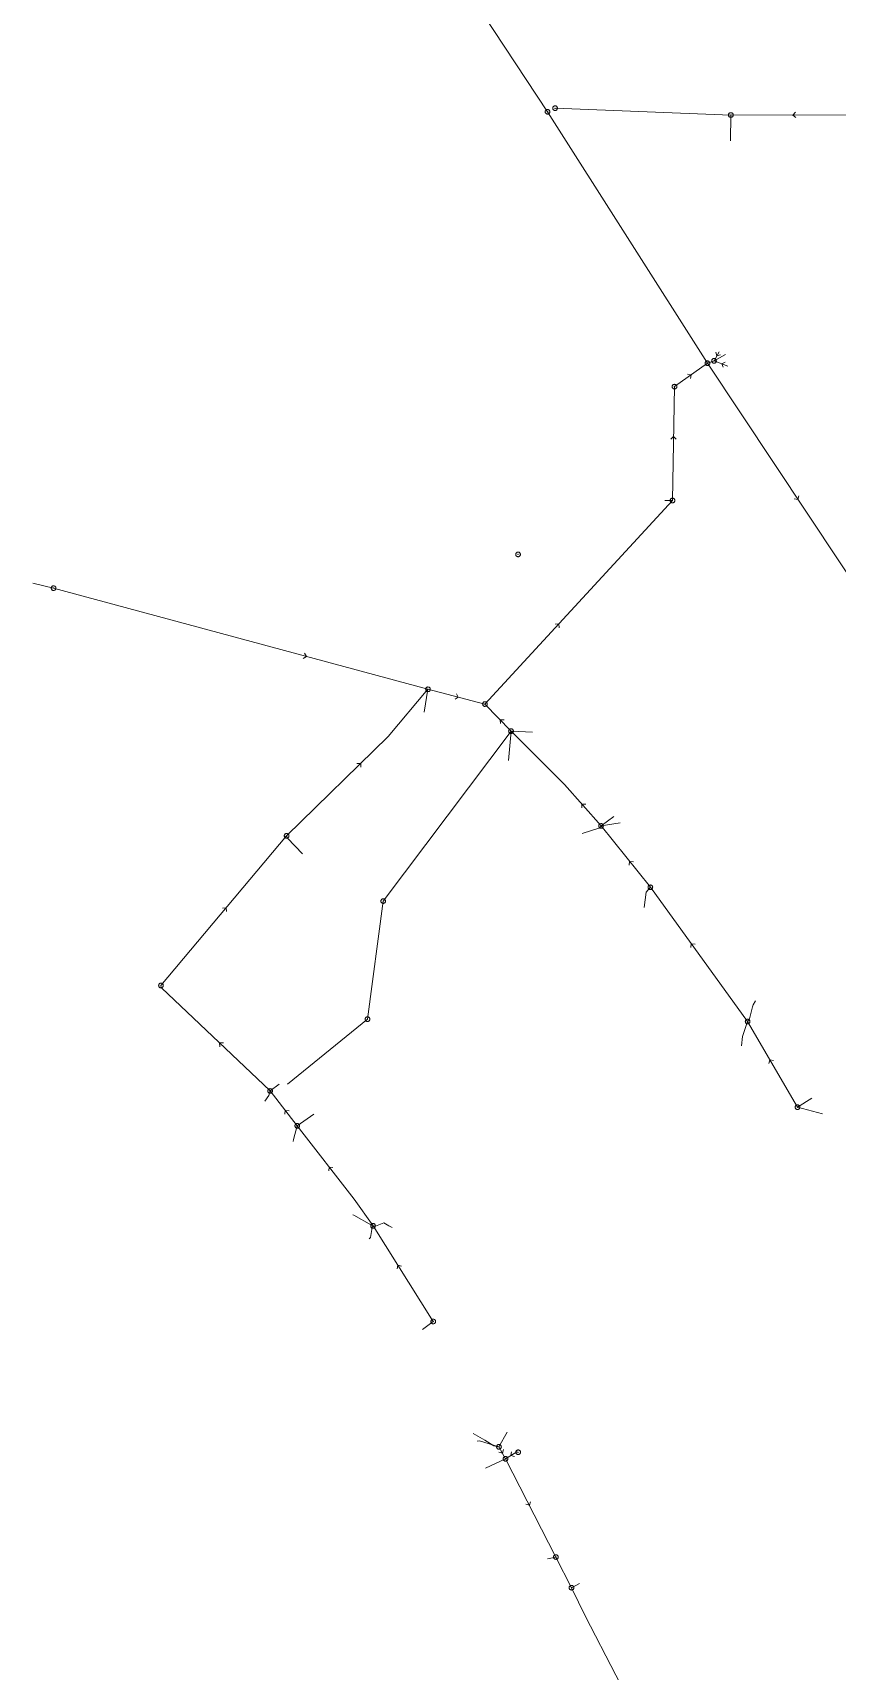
# Model space of a CAD drawing. Header units: metres. Extents: x 25504150 to 25508618, y 6694193 to 6702753.
# Drawn here: x 25504439.2 to 25504597.6, y 6698758.8 to 6699081.7 of the extents above; entities that cross this region are included whole.
import ezdxf

# ---------------------------------------------------------------- set-up
doc = ezdxf.new("R2010")
doc.units = ezdxf.units.M
for name, pattern in [('Sewer_node', [0]), ('Viemariputket', [0]), ('Viemarivarusteet', [0])]:
    doc.linetypes.add(name, pattern=pattern)
for name, color, linetype, lineweight in [('Sewer_node', 7, 'Sewer_node', 0), ('Viemariputket', 7, 'Viemariputket', 0), ('Viemarivarusteet', 7, 'Viemarivarusteet', 0)]:
    doc.layers.add(name, color=color, linetype=linetype, lineweight=lineweight)

msp = doc.modelspace()

# ---------------------------------------------------------------- linework, layer by layer
at = {"layer": 'Sewer_node', "color": 46, "linetype": 'Continuous', "true_color": 0x7f5f00, "flags": 128}
for points, elevation in [([(25504541.02, 6699066.1), (25504541.01, 6699066.17), (25504541, 6699066.24), (25504540.97, 6699066.31), (25504540.93, 6699066.37), (25504540.89, 6699066.43), (25504540.83, 6699066.47), (25504540.77, 6699066.51), (25504540.7, 6699066.54), (25504540.63, 6699066.55), (25504540.56, 6699066.56), (25504540.49, 6699066.55), (25504540.42, 6699066.54), (25504540.35, 6699066.51), (25504540.29, 6699066.47), (25504540.23, 6699066.43), (25504540.19, 6699066.37), (25504540.15, 6699066.31), (25504540.12, 6699066.24), (25504540.11, 6699066.17), (25504540.1, 6699066.1), (25504540.11, 6699066.03), (25504540.12, 6699065.96), (25504540.15, 6699065.89), (25504540.19, 6699065.83), (25504540.23, 6699065.77), (25504540.29, 6699065.73), (25504540.35, 6699065.69), (25504540.42, 6699065.66), (25504540.49, 6699065.65), (25504540.56, 6699065.64), (25504540.63, 6699065.65), (25504540.7, 6699065.66), (25504540.77, 6699065.69), (25504540.83, 6699065.73), (25504540.89, 6699065.77), (25504540.93, 6699065.83), (25504540.97, 6699065.89), (25504541, 6699065.96), (25504541.01, 6699066.03)], 40.13), ([(25504542.5, 6699066.8), (25504542.49, 6699066.87), (25504542.48, 6699066.94), (25504542.45, 6699067.01), (25504542.41, 6699067.07), (25504542.37, 6699067.13), (25504542.31, 6699067.17), (25504542.25, 6699067.21), (25504542.18, 6699067.24), (25504542.11, 6699067.25), (25504542.04, 6699067.26), (25504541.97, 6699067.25), (25504541.9, 6699067.24), (25504541.83, 6699067.21), (25504541.77, 6699067.17), (25504541.71, 6699067.13), (25504541.67, 6699067.07), (25504541.63, 6699067.01), (25504541.6, 6699066.94), (25504541.59, 6699066.87), (25504541.58, 6699066.8), (25504541.59, 6699066.73), (25504541.6, 6699066.66), (25504541.63, 6699066.59), (25504541.67, 6699066.53), (25504541.71, 6699066.47), (25504541.77, 6699066.43), (25504541.83, 6699066.39), (25504541.9, 6699066.36), (25504541.97, 6699066.35), (25504542.04, 6699066.34), (25504542.11, 6699066.35), (25504542.18, 6699066.36), (25504542.25, 6699066.39), (25504542.31, 6699066.43), (25504542.37, 6699066.47), (25504542.41, 6699066.53), (25504542.45, 6699066.59), (25504542.48, 6699066.66), (25504542.49, 6699066.73)], 40.49), ([(25504577.12, 6699065.46), (25504577.11, 6699065.53), (25504577.1, 6699065.6), (25504577.07, 6699065.67), (25504577.03, 6699065.73), (25504576.99, 6699065.79), (25504576.93, 6699065.83), (25504576.87, 6699065.87), (25504576.8, 6699065.9), (25504576.73, 6699065.91), (25504576.66, 6699065.92), (25504576.59, 6699065.91), (25504576.52, 6699065.9), (25504576.45, 6699065.87), (25504576.39, 6699065.83), (25504576.33, 6699065.79), (25504576.29, 6699065.73), (25504576.25, 6699065.67), (25504576.22, 6699065.6), (25504576.21, 6699065.53), (25504576.2, 6699065.46), (25504576.21, 6699065.39), (25504576.22, 6699065.32), (25504576.25, 6699065.25), (25504576.29, 6699065.19), (25504576.33, 6699065.13), (25504576.39, 6699065.09), (25504576.45, 6699065.05), (25504576.52, 6699065.02), (25504576.59, 6699065.01), (25504576.66, 6699065), (25504576.73, 6699065.01), (25504576.8, 6699065.02), (25504576.87, 6699065.05), (25504576.93, 6699065.09), (25504576.99, 6699065.13), (25504577.03, 6699065.19), (25504577.07, 6699065.25), (25504577.1, 6699065.32), (25504577.11, 6699065.39)], 40.16), ([(25504573.81, 6699017.01), (25504573.8, 6699017.08), (25504573.79, 6699017.15), (25504573.76, 6699017.22), (25504573.72, 6699017.28), (25504573.68, 6699017.34), (25504573.62, 6699017.38), (25504573.56, 6699017.42), (25504573.49, 6699017.45), (25504573.42, 6699017.46), (25504573.35, 6699017.47), (25504573.28, 6699017.46), (25504573.21, 6699017.45), (25504573.14, 6699017.42), (25504573.08, 6699017.38), (25504573.02, 6699017.34), (25504572.98, 6699017.28), (25504572.94, 6699017.22), (25504572.91, 6699017.15), (25504572.9, 6699017.08), (25504572.89, 6699017.01), (25504572.9, 6699016.94), (25504572.91, 6699016.87), (25504572.94, 6699016.8), (25504572.98, 6699016.74), (25504573.02, 6699016.68), (25504573.08, 6699016.64), (25504573.14, 6699016.6), (25504573.21, 6699016.57), (25504573.28, 6699016.56), (25504573.35, 6699016.55), (25504573.42, 6699016.56), (25504573.49, 6699016.57), (25504573.56, 6699016.6), (25504573.62, 6699016.64), (25504573.68, 6699016.68), (25504573.72, 6699016.74), (25504573.76, 6699016.8), (25504573.79, 6699016.87), (25504573.8, 6699016.94)], 40.44), ([(25504572.51, 6699016.54), (25504572.5, 6699016.61), (25504572.49, 6699016.68), (25504572.46, 6699016.75), (25504572.42, 6699016.81), (25504572.38, 6699016.87), (25504572.32, 6699016.91), (25504572.26, 6699016.95), (25504572.19, 6699016.98), (25504572.12, 6699016.99), (25504572.05, 6699017), (25504571.98, 6699016.99), (25504571.91, 6699016.98), (25504571.84, 6699016.95), (25504571.78, 6699016.91), (25504571.72, 6699016.87), (25504571.68, 6699016.81), (25504571.64, 6699016.75), (25504571.61, 6699016.68), (25504571.6, 6699016.61), (25504571.59, 6699016.54), (25504571.6, 6699016.47), (25504571.61, 6699016.4), (25504571.64, 6699016.33), (25504571.68, 6699016.27), (25504571.72, 6699016.21), (25504571.78, 6699016.17), (25504571.84, 6699016.13), (25504571.91, 6699016.1), (25504571.98, 6699016.09), (25504572.05, 6699016.08), (25504572.12, 6699016.09), (25504572.19, 6699016.1), (25504572.26, 6699016.13), (25504572.32, 6699016.17), (25504572.38, 6699016.21), (25504572.42, 6699016.27), (25504572.46, 6699016.33), (25504572.49, 6699016.4), (25504572.5, 6699016.47)], 40.22), ([(25504566.01, 6699011.93), (25504566, 6699012), (25504565.99, 6699012.07), (25504565.96, 6699012.14), (25504565.92, 6699012.2), (25504565.88, 6699012.26), (25504565.82, 6699012.3), (25504565.76, 6699012.34), (25504565.69, 6699012.37), (25504565.62, 6699012.38), (25504565.55, 6699012.39), (25504565.48, 6699012.38), (25504565.41, 6699012.37), (25504565.34, 6699012.34), (25504565.28, 6699012.3), (25504565.22, 6699012.26), (25504565.18, 6699012.2), (25504565.14, 6699012.14), (25504565.11, 6699012.07), (25504565.1, 6699012), (25504565.09, 6699011.93), (25504565.1, 6699011.86), (25504565.11, 6699011.79), (25504565.14, 6699011.72), (25504565.18, 6699011.66), (25504565.22, 6699011.6), (25504565.28, 6699011.56), (25504565.34, 6699011.52), (25504565.41, 6699011.49), (25504565.48, 6699011.48), (25504565.55, 6699011.47), (25504565.62, 6699011.48), (25504565.69, 6699011.49), (25504565.76, 6699011.52), (25504565.82, 6699011.56), (25504565.88, 6699011.6), (25504565.92, 6699011.66), (25504565.96, 6699011.72), (25504565.99, 6699011.79), (25504566, 6699011.86)], 40.58), ([(25504565.62, 6698989.49), (25504565.61, 6698989.56), (25504565.6, 6698989.63), (25504565.57, 6698989.7), (25504565.53, 6698989.76), (25504565.49, 6698989.82), (25504565.43, 6698989.86), (25504565.37, 6698989.9), (25504565.3, 6698989.93), (25504565.23, 6698989.94), (25504565.16, 6698989.95), (25504565.09, 6698989.94), (25504565.02, 6698989.93), (25504564.95, 6698989.9), (25504564.89, 6698989.86), (25504564.83, 6698989.82), (25504564.79, 6698989.76), (25504564.75, 6698989.7), (25504564.72, 6698989.63), (25504564.71, 6698989.56), (25504564.7, 6698989.49), (25504564.71, 6698989.42), (25504564.72, 6698989.35), (25504564.75, 6698989.28), (25504564.79, 6698989.22), (25504564.83, 6698989.16), (25504564.89, 6698989.12), (25504564.95, 6698989.08), (25504565.02, 6698989.05), (25504565.09, 6698989.04), (25504565.16, 6698989.03), (25504565.23, 6698989.04), (25504565.3, 6698989.05), (25504565.37, 6698989.08), (25504565.43, 6698989.12), (25504565.49, 6698989.16), (25504565.53, 6698989.22), (25504565.57, 6698989.28), (25504565.6, 6698989.35), (25504565.61, 6698989.42)], 40.68), ([(25504443.73, 6698972.22), (25504443.72, 6698972.29), (25504443.71, 6698972.36), (25504443.68, 6698972.43), (25504443.64, 6698972.49), (25504443.6, 6698972.55), (25504443.54, 6698972.59), (25504443.48, 6698972.63), (25504443.41, 6698972.66), (25504443.34, 6698972.67), (25504443.27, 6698972.68), (25504443.2, 6698972.67), (25504443.13, 6698972.66), (25504443.06, 6698972.63), (25504443, 6698972.59), (25504442.94, 6698972.55), (25504442.9, 6698972.49), (25504442.86, 6698972.43), (25504442.83, 6698972.36), (25504442.82, 6698972.29), (25504442.81, 6698972.22), (25504442.82, 6698972.15), (25504442.83, 6698972.08), (25504442.86, 6698972.01), (25504442.9, 6698971.95), (25504442.94, 6698971.89), (25504443, 6698971.85), (25504443.06, 6698971.81), (25504443.13, 6698971.78), (25504443.2, 6698971.77), (25504443.27, 6698971.76), (25504443.34, 6698971.77), (25504443.41, 6698971.78), (25504443.48, 6698971.81), (25504443.54, 6698971.85), (25504443.6, 6698971.89), (25504443.64, 6698971.95), (25504443.68, 6698972.01), (25504443.71, 6698972.08), (25504443.72, 6698972.15)], 40.72), ([(25504517.47, 6698952.29), (25504517.46, 6698952.36), (25504517.45, 6698952.43), (25504517.42, 6698952.5), (25504517.38, 6698952.56), (25504517.34, 6698952.62), (25504517.28, 6698952.66), (25504517.22, 6698952.7), (25504517.15, 6698952.73), (25504517.08, 6698952.74), (25504517.01, 6698952.75), (25504516.94, 6698952.74), (25504516.87, 6698952.73), (25504516.8, 6698952.7), (25504516.74, 6698952.66), (25504516.68, 6698952.62), (25504516.64, 6698952.56), (25504516.6, 6698952.5), (25504516.57, 6698952.43), (25504516.56, 6698952.36), (25504516.55, 6698952.29), (25504516.56, 6698952.22), (25504516.57, 6698952.15), (25504516.6, 6698952.08), (25504516.64, 6698952.02), (25504516.68, 6698951.96), (25504516.74, 6698951.92), (25504516.8, 6698951.88), (25504516.87, 6698951.85), (25504516.94, 6698951.84), (25504517.01, 6698951.83), (25504517.08, 6698951.84), (25504517.15, 6698951.85), (25504517.22, 6698951.88), (25504517.28, 6698951.92), (25504517.34, 6698951.96), (25504517.38, 6698952.02), (25504517.42, 6698952.08), (25504517.45, 6698952.15), (25504517.46, 6698952.22)], 40.94), ([(25504528.69, 6698949.38), (25504528.68, 6698949.45), (25504528.67, 6698949.52), (25504528.64, 6698949.59), (25504528.6, 6698949.65), (25504528.56, 6698949.71), (25504528.5, 6698949.75), (25504528.44, 6698949.79), (25504528.37, 6698949.82), (25504528.3, 6698949.83), (25504528.23, 6698949.84), (25504528.16, 6698949.83), (25504528.09, 6698949.82), (25504528.02, 6698949.79), (25504527.96, 6698949.75), (25504527.9, 6698949.71), (25504527.86, 6698949.65), (25504527.82, 6698949.59), (25504527.79, 6698949.52), (25504527.78, 6698949.45), (25504527.77, 6698949.38), (25504527.78, 6698949.31), (25504527.79, 6698949.24), (25504527.82, 6698949.17), (25504527.86, 6698949.11), (25504527.9, 6698949.05), (25504527.96, 6698949.01), (25504528.02, 6698948.97), (25504528.09, 6698948.94), (25504528.16, 6698948.93), (25504528.23, 6698948.92), (25504528.3, 6698948.93), (25504528.37, 6698948.94), (25504528.44, 6698948.97), (25504528.5, 6698949.01), (25504528.56, 6698949.05), (25504528.6, 6698949.11), (25504528.64, 6698949.17), (25504528.67, 6698949.24), (25504528.68, 6698949.31)], 40.93), ([(25504533.83, 6698944.04), (25504533.82, 6698944.11), (25504533.81, 6698944.19), (25504533.78, 6698944.25), (25504533.74, 6698944.32), (25504533.69, 6698944.37), (25504533.64, 6698944.42), (25504533.57, 6698944.46), (25504533.51, 6698944.49), (25504533.43, 6698944.5), (25504533.36, 6698944.51), (25504533.29, 6698944.5), (25504533.21, 6698944.49), (25504533.15, 6698944.46), (25504533.08, 6698944.42), (25504533.03, 6698944.37), (25504532.98, 6698944.32), (25504532.94, 6698944.25), (25504532.91, 6698944.19), (25504532.9, 6698944.11), (25504532.89, 6698944.04), (25504532.9, 6698943.97), (25504532.91, 6698943.89), (25504532.94, 6698943.83), (25504532.98, 6698943.76), (25504533.03, 6698943.71), (25504533.08, 6698943.66), (25504533.15, 6698943.62), (25504533.21, 6698943.59), (25504533.29, 6698943.58), (25504533.36, 6698943.57), (25504533.43, 6698943.58), (25504533.51, 6698943.59), (25504533.57, 6698943.62), (25504533.64, 6698943.66), (25504533.69, 6698943.71), (25504533.74, 6698943.76), (25504533.78, 6698943.83), (25504533.81, 6698943.89), (25504533.82, 6698943.97)], 41.02), ([(25504489.62, 6698923.41), (25504489.61, 6698923.48), (25504489.6, 6698923.55), (25504489.57, 6698923.62), (25504489.53, 6698923.68), (25504489.49, 6698923.74), (25504489.43, 6698923.78), (25504489.37, 6698923.82), (25504489.3, 6698923.85), (25504489.23, 6698923.86), (25504489.16, 6698923.87), (25504489.09, 6698923.86), (25504489.02, 6698923.85), (25504488.95, 6698923.82), (25504488.89, 6698923.78), (25504488.83, 6698923.74), (25504488.79, 6698923.68), (25504488.75, 6698923.62), (25504488.72, 6698923.55), (25504488.71, 6698923.48), (25504488.7, 6698923.41), (25504488.71, 6698923.34), (25504488.72, 6698923.27), (25504488.75, 6698923.2), (25504488.79, 6698923.14), (25504488.83, 6698923.08), (25504488.89, 6698923.04), (25504488.95, 6698923), (25504489.02, 6698922.97), (25504489.09, 6698922.96), (25504489.16, 6698922.95), (25504489.23, 6698922.96), (25504489.3, 6698922.97), (25504489.37, 6698923), (25504489.43, 6698923.04), (25504489.49, 6698923.08), (25504489.53, 6698923.14), (25504489.57, 6698923.2), (25504489.6, 6698923.27), (25504489.61, 6698923.34)], 41.27), ([(25504551.55, 6698925.36), (25504551.54, 6698925.43), (25504551.53, 6698925.5), (25504551.5, 6698925.57), (25504551.46, 6698925.63), (25504551.42, 6698925.69), (25504551.36, 6698925.73), (25504551.3, 6698925.77), (25504551.23, 6698925.8), (25504551.16, 6698925.81), (25504551.09, 6698925.82), (25504551.02, 6698925.81), (25504550.95, 6698925.8), (25504550.88, 6698925.77), (25504550.82, 6698925.73), (25504550.76, 6698925.69), (25504550.72, 6698925.63), (25504550.68, 6698925.57), (25504550.65, 6698925.5), (25504550.64, 6698925.43), (25504550.63, 6698925.36), (25504550.64, 6698925.29), (25504550.65, 6698925.22), (25504550.68, 6698925.15), (25504550.72, 6698925.09), (25504550.76, 6698925.03), (25504550.82, 6698924.99), (25504550.88, 6698924.95), (25504550.95, 6698924.92), (25504551.02, 6698924.91), (25504551.09, 6698924.9), (25504551.16, 6698924.91), (25504551.23, 6698924.92), (25504551.3, 6698924.95), (25504551.36, 6698924.99), (25504551.42, 6698925.03), (25504551.46, 6698925.09), (25504551.5, 6698925.15), (25504551.53, 6698925.22), (25504551.54, 6698925.29)], 41.76), ([(25504561.27, 6698913.27), (25504561.26, 6698913.34), (25504561.25, 6698913.41), (25504561.22, 6698913.48), (25504561.18, 6698913.54), (25504561.14, 6698913.6), (25504561.08, 6698913.64), (25504561.02, 6698913.68), (25504560.95, 6698913.71), (25504560.88, 6698913.72), (25504560.81, 6698913.73), (25504560.74, 6698913.72), (25504560.67, 6698913.71), (25504560.6, 6698913.68), (25504560.54, 6698913.64), (25504560.48, 6698913.6), (25504560.44, 6698913.54), (25504560.4, 6698913.48), (25504560.37, 6698913.41), (25504560.36, 6698913.34), (25504560.35, 6698913.27), (25504560.36, 6698913.2), (25504560.37, 6698913.13), (25504560.4, 6698913.06), (25504560.44, 6698913), (25504560.48, 6698912.94), (25504560.54, 6698912.9), (25504560.6, 6698912.86), (25504560.67, 6698912.83), (25504560.74, 6698912.82), (25504560.81, 6698912.81), (25504560.88, 6698912.82), (25504560.95, 6698912.83), (25504561.02, 6698912.86), (25504561.08, 6698912.9), (25504561.14, 6698912.94), (25504561.18, 6698913), (25504561.22, 6698913.06), (25504561.25, 6698913.13), (25504561.26, 6698913.2)], 42.48), ([(25504464.88, 6698893.92), (25504464.87, 6698893.99), (25504464.86, 6698894.06), (25504464.83, 6698894.13), (25504464.79, 6698894.19), (25504464.75, 6698894.25), (25504464.69, 6698894.29), (25504464.63, 6698894.33), (25504464.56, 6698894.36), (25504464.49, 6698894.37), (25504464.42, 6698894.38), (25504464.35, 6698894.37), (25504464.28, 6698894.36), (25504464.21, 6698894.33), (25504464.15, 6698894.29), (25504464.09, 6698894.25), (25504464.05, 6698894.19), (25504464.01, 6698894.13), (25504463.98, 6698894.06), (25504463.97, 6698893.99), (25504463.96, 6698893.92), (25504463.97, 6698893.85), (25504463.98, 6698893.78), (25504464.01, 6698893.71), (25504464.05, 6698893.65), (25504464.09, 6698893.59), (25504464.15, 6698893.55), (25504464.21, 6698893.51), (25504464.28, 6698893.48), (25504464.35, 6698893.47), (25504464.42, 6698893.46), (25504464.49, 6698893.47), (25504464.56, 6698893.48), (25504464.63, 6698893.51), (25504464.69, 6698893.55), (25504464.75, 6698893.59), (25504464.79, 6698893.65), (25504464.83, 6698893.71), (25504464.86, 6698893.78), (25504464.87, 6698893.85)], 42.26), ([(25504580.43, 6698886.8), (25504580.42, 6698886.87), (25504580.41, 6698886.94), (25504580.38, 6698887.01), (25504580.34, 6698887.07), (25504580.3, 6698887.13), (25504580.24, 6698887.17), (25504580.18, 6698887.21), (25504580.11, 6698887.24), (25504580.04, 6698887.25), (25504579.97, 6698887.26), (25504579.9, 6698887.25), (25504579.83, 6698887.24), (25504579.76, 6698887.21), (25504579.7, 6698887.17), (25504579.64, 6698887.13), (25504579.6, 6698887.07), (25504579.56, 6698887.01), (25504579.53, 6698886.94), (25504579.52, 6698886.87), (25504579.51, 6698886.8), (25504579.52, 6698886.73), (25504579.53, 6698886.66), (25504579.56, 6698886.59), (25504579.6, 6698886.53), (25504579.64, 6698886.47), (25504579.7, 6698886.43), (25504579.76, 6698886.39), (25504579.83, 6698886.36), (25504579.9, 6698886.35), (25504579.97, 6698886.34), (25504580.04, 6698886.35), (25504580.11, 6698886.36), (25504580.18, 6698886.39), (25504580.24, 6698886.43), (25504580.3, 6698886.47), (25504580.34, 6698886.53), (25504580.38, 6698886.59), (25504580.41, 6698886.66), (25504580.42, 6698886.73)], 42.92), ([(25504486.37, 6698873.13), (25504486.36, 6698873.2), (25504486.35, 6698873.27), (25504486.32, 6698873.34), (25504486.28, 6698873.4), (25504486.24, 6698873.46), (25504486.18, 6698873.5), (25504486.12, 6698873.54), (25504486.05, 6698873.57), (25504485.98, 6698873.58), (25504485.91, 6698873.59), (25504485.84, 6698873.58), (25504485.77, 6698873.57), (25504485.7, 6698873.54), (25504485.64, 6698873.5), (25504485.58, 6698873.46), (25504485.54, 6698873.4), (25504485.5, 6698873.34), (25504485.47, 6698873.27), (25504485.46, 6698873.2), (25504485.45, 6698873.13), (25504485.46, 6698873.06), (25504485.47, 6698872.99), (25504485.5, 6698872.92), (25504485.54, 6698872.86), (25504485.58, 6698872.8), (25504485.64, 6698872.76), (25504485.7, 6698872.72), (25504485.77, 6698872.69), (25504485.84, 6698872.68), (25504485.91, 6698872.67), (25504485.98, 6698872.68), (25504486.05, 6698872.69), (25504486.12, 6698872.72), (25504486.18, 6698872.76), (25504486.24, 6698872.8), (25504486.28, 6698872.86), (25504486.32, 6698872.92), (25504486.35, 6698872.99), (25504486.36, 6698873.06)], 43.22), ([(25504590.25, 6698869.93), (25504590.24, 6698870), (25504590.23, 6698870.07), (25504590.2, 6698870.14), (25504590.16, 6698870.2), (25504590.12, 6698870.26), (25504590.06, 6698870.3), (25504590, 6698870.34), (25504589.93, 6698870.37), (25504589.86, 6698870.38), (25504589.79, 6698870.39), (25504589.72, 6698870.38), (25504589.65, 6698870.37), (25504589.58, 6698870.34), (25504589.52, 6698870.3), (25504589.46, 6698870.26), (25504589.42, 6698870.2), (25504589.38, 6698870.14), (25504589.35, 6698870.07), (25504589.34, 6698870), (25504589.33, 6698869.93), (25504589.34, 6698869.86), (25504589.35, 6698869.79), (25504589.38, 6698869.72), (25504589.42, 6698869.66), (25504589.46, 6698869.6), (25504589.52, 6698869.56), (25504589.58, 6698869.52), (25504589.65, 6698869.49), (25504589.72, 6698869.48), (25504589.79, 6698869.47), (25504589.86, 6698869.48), (25504589.93, 6698869.49), (25504590, 6698869.52), (25504590.06, 6698869.56), (25504590.12, 6698869.6), (25504590.16, 6698869.66), (25504590.2, 6698869.72), (25504590.23, 6698869.79), (25504590.24, 6698869.86)], 42.54), ([(25504491.72, 6698866.26), (25504491.71, 6698866.33), (25504491.7, 6698866.4), (25504491.67, 6698866.47), (25504491.63, 6698866.53), (25504491.59, 6698866.59), (25504491.53, 6698866.63), (25504491.47, 6698866.67), (25504491.4, 6698866.7), (25504491.33, 6698866.71), (25504491.26, 6698866.72), (25504491.19, 6698866.71), (25504491.12, 6698866.7), (25504491.05, 6698866.67), (25504490.99, 6698866.63), (25504490.93, 6698866.59), (25504490.89, 6698866.53), (25504490.85, 6698866.47), (25504490.82, 6698866.4), (25504490.81, 6698866.33), (25504490.8, 6698866.26), (25504490.81, 6698866.19), (25504490.82, 6698866.12), (25504490.85, 6698866.05), (25504490.89, 6698865.99), (25504490.93, 6698865.93), (25504490.99, 6698865.89), (25504491.05, 6698865.85), (25504491.12, 6698865.82), (25504491.19, 6698865.81), (25504491.26, 6698865.8), (25504491.33, 6698865.81), (25504491.4, 6698865.82), (25504491.47, 6698865.85), (25504491.53, 6698865.89), (25504491.59, 6698865.93), (25504491.63, 6698865.99), (25504491.67, 6698866.05), (25504491.7, 6698866.12), (25504491.71, 6698866.19)], 43.33), ([(25504506.64, 6698846.56), (25504506.63, 6698846.63), (25504506.62, 6698846.7), (25504506.59, 6698846.77), (25504506.55, 6698846.83), (25504506.51, 6698846.89), (25504506.45, 6698846.93), (25504506.39, 6698846.97), (25504506.32, 6698847), (25504506.25, 6698847.01), (25504506.18, 6698847.02), (25504506.11, 6698847.01), (25504506.04, 6698847), (25504505.97, 6698846.97), (25504505.91, 6698846.93), (25504505.85, 6698846.89), (25504505.81, 6698846.83), (25504505.77, 6698846.77), (25504505.74, 6698846.7), (25504505.73, 6698846.63), (25504505.72, 6698846.56), (25504505.73, 6698846.49), (25504505.74, 6698846.42), (25504505.77, 6698846.35), (25504505.81, 6698846.29), (25504505.85, 6698846.23), (25504505.91, 6698846.19), (25504505.97, 6698846.15), (25504506.04, 6698846.12), (25504506.11, 6698846.11), (25504506.18, 6698846.1), (25504506.25, 6698846.11), (25504506.32, 6698846.12), (25504506.39, 6698846.15), (25504506.45, 6698846.19), (25504506.51, 6698846.23), (25504506.55, 6698846.29), (25504506.59, 6698846.35), (25504506.62, 6698846.42), (25504506.63, 6698846.49)], 43.44), ([(25504518.51, 6698827.71), (25504518.5, 6698827.78), (25504518.49, 6698827.85), (25504518.46, 6698827.92), (25504518.42, 6698827.98), (25504518.38, 6698828.04), (25504518.32, 6698828.08), (25504518.26, 6698828.12), (25504518.19, 6698828.15), (25504518.12, 6698828.16), (25504518.05, 6698828.17), (25504517.98, 6698828.16), (25504517.91, 6698828.15), (25504517.84, 6698828.12), (25504517.78, 6698828.08), (25504517.72, 6698828.04), (25504517.68, 6698827.98), (25504517.64, 6698827.92), (25504517.61, 6698827.85), (25504517.6, 6698827.78), (25504517.59, 6698827.71), (25504517.6, 6698827.64), (25504517.61, 6698827.57), (25504517.64, 6698827.5), (25504517.68, 6698827.44), (25504517.72, 6698827.38), (25504517.78, 6698827.34), (25504517.84, 6698827.3), (25504517.91, 6698827.27), (25504517.98, 6698827.26), (25504518.05, 6698827.25), (25504518.12, 6698827.26), (25504518.19, 6698827.27), (25504518.26, 6698827.3), (25504518.32, 6698827.34), (25504518.38, 6698827.38), (25504518.42, 6698827.44), (25504518.46, 6698827.5), (25504518.49, 6698827.57), (25504518.5, 6698827.64)], 43.97), ([(25504531.46, 6698803), (25504531.45, 6698803.07), (25504531.44, 6698803.15), (25504531.41, 6698803.21), (25504531.37, 6698803.28), (25504531.32, 6698803.33), (25504531.27, 6698803.38), (25504531.2, 6698803.42), (25504531.14, 6698803.45), (25504531.06, 6698803.46), (25504530.99, 6698803.47), (25504530.92, 6698803.46), (25504530.84, 6698803.45), (25504530.78, 6698803.42), (25504530.71, 6698803.38), (25504530.66, 6698803.33), (25504530.61, 6698803.28), (25504530.57, 6698803.21), (25504530.54, 6698803.15), (25504530.53, 6698803.07), (25504530.52, 6698803), (25504530.53, 6698802.93), (25504530.54, 6698802.85), (25504530.57, 6698802.79), (25504530.61, 6698802.72), (25504530.66, 6698802.67), (25504530.71, 6698802.62), (25504530.78, 6698802.58), (25504530.84, 6698802.55), (25504530.92, 6698802.54), (25504530.99, 6698802.53), (25504531.06, 6698802.54), (25504531.14, 6698802.55), (25504531.2, 6698802.58), (25504531.27, 6698802.62), (25504531.32, 6698802.67), (25504531.37, 6698802.72), (25504531.41, 6698802.79), (25504531.44, 6698802.85), (25504531.45, 6698802.93)], 44.68), ([(25504532.74, 6698800.65), (25504532.73, 6698800.72), (25504532.72, 6698800.79), (25504532.69, 6698800.86), (25504532.65, 6698800.92), (25504532.61, 6698800.98), (25504532.55, 6698801.02), (25504532.49, 6698801.06), (25504532.42, 6698801.09), (25504532.35, 6698801.1), (25504532.28, 6698801.11), (25504532.21, 6698801.1), (25504532.14, 6698801.09), (25504532.07, 6698801.06), (25504532.01, 6698801.02), (25504531.95, 6698800.98), (25504531.91, 6698800.92), (25504531.87, 6698800.86), (25504531.84, 6698800.79), (25504531.83, 6698800.72), (25504531.82, 6698800.65), (25504531.83, 6698800.58), (25504531.84, 6698800.51), (25504531.87, 6698800.44), (25504531.91, 6698800.38), (25504531.95, 6698800.32), (25504532.01, 6698800.28), (25504532.07, 6698800.24), (25504532.14, 6698800.21), (25504532.21, 6698800.2), (25504532.28, 6698800.19), (25504532.35, 6698800.2), (25504532.42, 6698800.21), (25504532.49, 6698800.24), (25504532.55, 6698800.28), (25504532.61, 6698800.32), (25504532.65, 6698800.38), (25504532.69, 6698800.44), (25504532.72, 6698800.51), (25504532.73, 6698800.58)], 44.7), ([(25504535.23, 6698801.94), (25504535.22, 6698802.01), (25504535.21, 6698802.08), (25504535.18, 6698802.15), (25504535.14, 6698802.21), (25504535.1, 6698802.27), (25504535.04, 6698802.31), (25504534.98, 6698802.35), (25504534.91, 6698802.38), (25504534.84, 6698802.39), (25504534.77, 6698802.4), (25504534.7, 6698802.39), (25504534.63, 6698802.38), (25504534.56, 6698802.35), (25504534.5, 6698802.31), (25504534.44, 6698802.27), (25504534.4, 6698802.21), (25504534.36, 6698802.15), (25504534.33, 6698802.08), (25504534.32, 6698802.01), (25504534.31, 6698801.94), (25504534.32, 6698801.87), (25504534.33, 6698801.8), (25504534.36, 6698801.73), (25504534.4, 6698801.67), (25504534.44, 6698801.61), (25504534.5, 6698801.57), (25504534.56, 6698801.53), (25504534.63, 6698801.5), (25504534.7, 6698801.49), (25504534.77, 6698801.48), (25504534.84, 6698801.49), (25504534.91, 6698801.5), (25504534.98, 6698801.53), (25504535.04, 6698801.57), (25504535.1, 6698801.61), (25504535.14, 6698801.67), (25504535.18, 6698801.73), (25504535.21, 6698801.8), (25504535.22, 6698801.87)], 43.16), ([(25504542.66, 6698781.29), (25504542.65, 6698781.36), (25504542.64, 6698781.43), (25504542.61, 6698781.5), (25504542.57, 6698781.56), (25504542.53, 6698781.62), (25504542.47, 6698781.66), (25504542.41, 6698781.7), (25504542.34, 6698781.73), (25504542.27, 6698781.74), (25504542.2, 6698781.75), (25504542.13, 6698781.74), (25504542.06, 6698781.73), (25504541.99, 6698781.7), (25504541.93, 6698781.66), (25504541.87, 6698781.62), (25504541.83, 6698781.56), (25504541.79, 6698781.5), (25504541.76, 6698781.43), (25504541.75, 6698781.36), (25504541.74, 6698781.29), (25504541.75, 6698781.22), (25504541.76, 6698781.15), (25504541.79, 6698781.08), (25504541.83, 6698781.02), (25504541.87, 6698780.96), (25504541.93, 6698780.92), (25504541.99, 6698780.88), (25504542.06, 6698780.85), (25504542.13, 6698780.84), (25504542.2, 6698780.83), (25504542.27, 6698780.84), (25504542.34, 6698780.85), (25504542.41, 6698780.88), (25504542.47, 6698780.92), (25504542.53, 6698780.96), (25504542.57, 6698781.02), (25504542.61, 6698781.08), (25504542.64, 6698781.15), (25504542.65, 6698781.22)], 44.62)]:
    msp.add_lwpolyline(points, close=True, dxfattribs=dict(at, elevation=elevation))
for points in [[(25504589.41, 6699066.01), (25504588.9, 6699065.46), (25504589.43, 6699064.95)], [(25504573.7, 6699018.73), (25504573.91, 6699018.01), (25504574.63, 6699018.21)], [(25504568.71, 6699013.51), (25504568.83, 6699014.25), (25504568.1, 6699014.38)], [(25504575.55, 6699016.75), (25504574.87, 6699016.44), (25504575.17, 6699015.76)], [(25504565.91, 6699001.59), (25504565.38, 6699002.12), (25504564.85, 6699001.61)], [(25504589.13, 6698989.83), (25504589.87, 6698989.69), (25504590.02, 6698990.42)], [(25504542.83, 6698964.43), (25504542.78, 6698965.18), (25504542.04, 6698965.14)], [(25504492.42, 6698958.37), (25504493.06, 6698958.76), (25504492.69, 6698959.4)], [(25504522.35, 6698950.34), (25504522.98, 6698950.74), (25504522.6, 6698951.37)], [(25504532, 6698946.3), (25504531.25, 6698946.29), (25504531.26, 6698945.55)], [(25504503.76, 6698936.92), (25504503.75, 6698937.67), (25504503.01, 6698937.67)], [(25504548.08, 6698929.62), (25504547.33, 6698929.65), (25504547.3, 6698928.91)], [(25504557.47, 6698918.29), (25504556.72, 6698918.35), (25504556.65, 6698917.62)], [(25504477.35, 6698908.48), (25504477.26, 6698909.23), (25504476.52, 6698909.15)], [(25504569.6, 6698902.05), (25504568.86, 6698902.15), (25504568.75, 6698901.41)], [(25504476.71, 6698882.63), (25504475.96, 6698882.59), (25504475.99, 6698881.85)], [(25504585.07, 6698879.11), (25504584.34, 6698879.28), (25504584.16, 6698878.56)], [(25504489.64, 6698869.23), (25504488.89, 6698869.3), (25504488.81, 6698868.56)], [(25504498.3, 6698858.03), (25504497.56, 6698858.1), (25504497.47, 6698857.37)], [(25504511.81, 6698838.64), (25504511.07, 6698838.78), (25504510.92, 6698838.06)], [(25504530.95, 6698801.96), (25504531.67, 6698801.76), (25504531.87, 6698802.48)], [(25504533.46, 6698802.01), (25504533.3, 6698801.28), (25504534.03, 6698801.11)], [(25504536.26, 6698791.7), (25504536.98, 6698791.49), (25504537.19, 6698792.19)]]:
    msp.add_lwpolyline(points, dxfattribs=at)
for points in [[(25504535.21, 6698978.87), (25504535.2, 6698978.94), (25504535.19, 6698979.01), (25504535.16, 6698979.08), (25504535.12, 6698979.14), (25504535.08, 6698979.2), (25504535.02, 6698979.24), (25504534.96, 6698979.28), (25504534.89, 6698979.31), (25504534.82, 6698979.32), (25504534.75, 6698979.33), (25504534.68, 6698979.32), (25504534.61, 6698979.31), (25504534.54, 6698979.28), (25504534.48, 6698979.24), (25504534.42, 6698979.2), (25504534.38, 6698979.14), (25504534.34, 6698979.08), (25504534.31, 6698979.01), (25504534.3, 6698978.94), (25504534.29, 6698978.87), (25504534.3, 6698978.8), (25504534.31, 6698978.73), (25504534.34, 6698978.66), (25504534.38, 6698978.6), (25504534.42, 6698978.54), (25504534.48, 6698978.5), (25504534.54, 6698978.46), (25504534.61, 6698978.43), (25504534.68, 6698978.42), (25504534.75, 6698978.41), (25504534.82, 6698978.42), (25504534.89, 6698978.43), (25504534.96, 6698978.46), (25504535.02, 6698978.5), (25504535.08, 6698978.54), (25504535.12, 6698978.6), (25504535.16, 6698978.66), (25504535.19, 6698978.73), (25504535.2, 6698978.8)], [(25504545.74, 6698775.25), (25504545.73, 6698775.32), (25504545.72, 6698775.39), (25504545.69, 6698775.46), (25504545.65, 6698775.52), (25504545.61, 6698775.58), (25504545.55, 6698775.62), (25504545.49, 6698775.66), (25504545.42, 6698775.69), (25504545.35, 6698775.7), (25504545.28, 6698775.71), (25504545.21, 6698775.7), (25504545.14, 6698775.69), (25504545.07, 6698775.66), (25504545.01, 6698775.62), (25504544.95, 6698775.58), (25504544.91, 6698775.52), (25504544.87, 6698775.46), (25504544.84, 6698775.39), (25504544.83, 6698775.32), (25504544.82, 6698775.25), (25504544.83, 6698775.18), (25504544.84, 6698775.11), (25504544.87, 6698775.04), (25504544.91, 6698774.98), (25504544.95, 6698774.92), (25504545.01, 6698774.88), (25504545.07, 6698774.84), (25504545.14, 6698774.81), (25504545.21, 6698774.8), (25504545.28, 6698774.79), (25504545.35, 6698774.8), (25504545.42, 6698774.81), (25504545.49, 6698774.84), (25504545.55, 6698774.88), (25504545.61, 6698774.92), (25504545.65, 6698774.98), (25504545.69, 6698775.04), (25504545.72, 6698775.11), (25504545.73, 6698775.18)]]:
    msp.add_lwpolyline(points, close=True, dxfattribs=at)
at = {"layer": 'Sewer_node', "color": 252, "linetype": 'Continuous', "lineweight": 9, "true_color": 0x848484, "elevation": 41.62, "flags": 128}
for points in [[(25504508.65, 6698910.55), (25504508.64, 6698910.62), (25504508.63, 6698910.69), (25504508.6, 6698910.76), (25504508.56, 6698910.82), (25504508.52, 6698910.88), (25504508.46, 6698910.92), (25504508.4, 6698910.96), (25504508.33, 6698910.99), (25504508.26, 6698911), (25504508.19, 6698911.01), (25504508.12, 6698911), (25504508.05, 6698910.99), (25504507.98, 6698910.96), (25504507.92, 6698910.92), (25504507.86, 6698910.88), (25504507.82, 6698910.82), (25504507.78, 6698910.76), (25504507.75, 6698910.69), (25504507.74, 6698910.62), (25504507.73, 6698910.55), (25504507.74, 6698910.48), (25504507.75, 6698910.41), (25504507.78, 6698910.34), (25504507.82, 6698910.28), (25504507.86, 6698910.22), (25504507.92, 6698910.18), (25504507.98, 6698910.14), (25504508.05, 6698910.11), (25504508.12, 6698910.1), (25504508.19, 6698910.09), (25504508.26, 6698910.1), (25504508.33, 6698910.11), (25504508.4, 6698910.14), (25504508.46, 6698910.18), (25504508.52, 6698910.22), (25504508.56, 6698910.28), (25504508.6, 6698910.34), (25504508.63, 6698910.41), (25504508.64, 6698910.48)], [(25504505.55, 6698887.28), (25504505.54, 6698887.35), (25504505.53, 6698887.42), (25504505.5, 6698887.49), (25504505.46, 6698887.55), (25504505.42, 6698887.61), (25504505.36, 6698887.65), (25504505.3, 6698887.69), (25504505.23, 6698887.72), (25504505.16, 6698887.73), (25504505.09, 6698887.74), (25504505.02, 6698887.73), (25504504.95, 6698887.72), (25504504.88, 6698887.69), (25504504.82, 6698887.65), (25504504.76, 6698887.61), (25504504.72, 6698887.55), (25504504.68, 6698887.49), (25504504.65, 6698887.42), (25504504.64, 6698887.35), (25504504.63, 6698887.28), (25504504.64, 6698887.21), (25504504.65, 6698887.14), (25504504.68, 6698887.07), (25504504.72, 6698887.01), (25504504.76, 6698886.95), (25504504.82, 6698886.91), (25504504.88, 6698886.87), (25504504.95, 6698886.84), (25504505.02, 6698886.83), (25504505.09, 6698886.82), (25504505.16, 6698886.83), (25504505.23, 6698886.84), (25504505.3, 6698886.87), (25504505.36, 6698886.91), (25504505.42, 6698886.95), (25504505.46, 6698887.01), (25504505.5, 6698887.07), (25504505.53, 6698887.14), (25504505.54, 6698887.21)]]:
    msp.add_lwpolyline(points, close=True, dxfattribs=at)
at = {"layer": 'Viemariputket', "color": 1, "linetype": 'Continuous', "lineweight": 15}
for p, q in [((25504540.56, 6699066.1), (25504513.23, 6699107.62)), ((25504572.05, 6699016.54), (25504540.56, 6699066.1)), ((25504542.04, 6699066.8), (25504576.66, 6699065.46)), ((25504576.66, 6699065.46, 38.91), (25504576.6, 6699060.36, 38.95)), ((25504576.66, 6699065.46), (25504615.03, 6699065.47)), ((25504573.35, 6699017.01, 39.07), (25504574.34, 6699018.77, 39.05)), ((25504572.05, 6699016.54), (25504565.55, 6699011.93)), ((25504572.05, 6699016.54), (25504573.35, 6699017.01, 39.03)), ((25504573.35, 6699017.01, 39.11), (25504576.06, 6699015.99, 39.05)), ((25504565.55, 6699011.93), (25504565.16, 6698989.49)), ((25504565.16, 6698989.49), (25504528.23, 6698949.38)), ((25504565.16, 6698989.49), (25504563.66, 6698989.47)), ((25504443.27, 6698972.22), (25504439.17, 6698973.23)), ((25504517.01, 6698952.29), (25504443.27, 6698972.22)), ((25504517.01, 6698952.29), (25504516.25, 6698947.75)), ((25504528.23, 6698949.38), (25504517.01, 6698952.29)), ((25504528.23, 6698949.38), (25504533.36, 6698944.04)), ((25504533.36, 6698944.04), (25504532.84, 6698938.27)), ((25504533.36, 6698944.04), (25504537.62, 6698943.87)), ((25504551.09, 6698925.36, 40.03), (25504553.64, 6698927.25, 0.32)), ((25504551.09, 6698925.36), (25504554.83, 6698925.96)), ((25504551.09, 6698925.36), (25504560.81, 6698913.27)), ((25504489.16, 6698923.41, 39.67), (25504464.42, 6698893.92, 39.94)), ((25504560.81, 6698913.27), (25504579.97, 6698886.8)), ((25504579.97, 6698886.8), (25504589.79, 6698869.93)), ((25504487.7, 6698874.46, 40.21), (25504485.91, 6698873.13, 40.19)), ((25504491.26, 6698866.26, 40.18), (25504485.91, 6698873.13, 40.09)), ((25504589.79, 6698869.93), (25504592.59, 6698871.74)), ((25504589.79, 6698869.93, 40.43), (25504594.68, 6698868.63, 0.32)), ((25504491.26, 6698866.26, 40.28), (25504494.55, 6698868.59, 40.32)), ((25504506.18, 6698846.56, 40.79), (25504518.05, 6698827.71, 41.64)), ((25504518.05, 6698827.71, 41.74), (25504515.91, 6698826.12, 41.79)), ((25504530.99, 6698803, 42.65), (25504532.63, 6698805.91, 42.78)), ((25504530.99, 6698803, 42.31), (25504532.28, 6698800.65, 42.33)), ((25504532.28, 6698800.65, 42.42), (25504528.32, 6698798.8, 42.46)), ((25504532.28, 6698800.65, 42.33), (25504542.2, 6698781.29, 42.12)), ((25504542.2, 6698781.29, 42.22), (25504540.58, 6698780.92, 0.32)), ((25504542.2, 6698781.29, 42.12), (25504545.28, 6698775.25, 42.08)), ((25504545.28, 6698775.25, 42.5), (25504546.82, 6698776.08, 42.45))]:
    msp.add_line(p, q, dxfattribs=at)
at = {"layer": 'Viemariputket', "color": 251, "linetype": 'Continuous', "lineweight": 5, "true_color": 0x595959}
for p, q in [((25504573.35, 6699017.01, 39.24), (25504575.59, 6699018.24, 39.05)), ((25504508.19, 6698910.55, 39.93), (25504533.36, 6698944.04)), ((25504505.09, 6698887.28, 39.93), (25504508.19, 6698910.55, 39.93)), ((25504489.31, 6698874.46), (25504505.09, 6698887.28))]:
    msp.add_line(p, q, dxfattribs=at)
at = {"layer": 'Viemariputket', "color": 1, "linetype": 'Continuous', "lineweight": 15, "flags": 128}
for points in [[(25504607.26, 6698965.69), (25504604.79, 6698967.22), (25504572.05, 6699016.54)], [(25504533.36, 6698944.04), (25504543.92, 6698933.55), (25504551.09, 6698925.36)], [(25504551.09, 6698925.36), (25504550.86, 6698924.99), (25504547.39, 6698923.85)], [(25504560.81, 6698913.27), (25504559.95, 6698912.32), (25504559.59, 6698909.27)], [(25504579.97, 6698886.8), (25504580.25, 6698887.08), (25504580.95, 6698889.7), (25504581.07, 6698890.1), (25504581.54, 6698890.89)], [(25504579.97, 6698886.8), (25504578.93, 6698883.85), (25504578.76, 6698882.04)]]:
    msp.add_lwpolyline(points, dxfattribs=at)
at = {"layer": 'Viemariputket', "color": 1, "linetype": 'Continuous', "lineweight": 15}
for points in [[(25504517.01, 6698952.29, 39.02), (25504509.16, 6698942.96, 39.2), (25504489.16, 6698923.41, 39.67)], [(25504489.16, 6698923.41, 39.67), (25504489.26, 6698922.99, 39.67), (25504489.32, 6698922.93, 39.68), (25504492.29, 6698919.88, 39.71)], [(25504464.42, 6698893.92, 39.94), (25504464.46, 6698893.54, 39.94), (25504464.51, 6698893.48, 40.02), (25504485.91, 6698873.13, 40.09)], [(25504485.91, 6698873.13, 40.19), (25504485.66, 6698872.26, 40.2), (25504484.88, 6698871.1, 40.96)], [(25504491.26, 6698866.26, 40.28), (25504490.49, 6698863.59, 41.35), (25504490.47, 6698863.19, 41.71)], [(25504491.26, 6698866.26, 40.18), (25504502.44, 6698851.78, 40.63), (25504506.18, 6698846.56, 40.79)], [(25504506.18, 6698846.56, 40.89), (25504505.91, 6698846.71, 40.89), (25504502.4, 6698848.68, 40.94), (25504502.23, 6698848.71, 40.94)], [(25504506.18, 6698846.56, 40.89), (25504505.97, 6698846.19, 40.89), (25504505.94, 6698845.84, 41.09), (25504505.71, 6698844.27, 41.61), (25504505.41, 6698844.01, 41.62)], [(25504506.18, 6698846.56, 40.89), (25504506.66, 6698846.48, 40.89), (25504508.33, 6698847.17, 42.42), (25504509.32, 6698846.55, 42.46), (25504509.98, 6698846.25, 42.47)], [(25504525.9, 6698805.62, 42.58), (25504528.18, 6698804.32, 0), (25504530, 6698803.21, 0), (25504530.99, 6698803, 42.43)], [(25504530.99, 6698803, 42.42), (25504527.17, 6698804.18, 0), (25504526.69, 6698804.09, 0)], [(25504532.28, 6698800.65, 42.43), (25504534.54, 6698802.03, 43.13), (25504534.77, 6698801.94, 43.14)], [(25504545.28, 6698775.25, 42.08), (25504548.03, 6698769.55, 42.06), (25504565.93, 6698734.87, 41.86)]]:
    msp.add_polyline3d(points, dxfattribs=at)
at = {"layer": 'Viemarivarusteet', "color": 1}
for p in [(25504540.56, 6699066.1, 40.13), (25504542.04, 6699066.8, 40.49), (25504576.66, 6699065.46, 40.16), (25504572.05, 6699016.54, 40.22), (25504573.35, 6699017.01, 40.44), (25504565.55, 6699011.93, 40.58), (25504565.16, 6698989.49, 40.68), (25504534.75, 6698978.87), (25504443.27, 6698972.22, 40.72), (25504517.01, 6698952.29, 40.94), (25504528.23, 6698949.38, 40.93), (25504533.36, 6698944.04, 41.02), (25504551.09, 6698925.36, 41.76), (25504489.16, 6698923.41, 41.27), (25504560.81, 6698913.27, 42.48), (25504464.42, 6698893.92, 42.26), (25504579.97, 6698886.8, 42.92), (25504485.91, 6698873.13, 43.22), (25504589.79, 6698869.93, 42.54), (25504491.26, 6698866.26, 43.33), (25504506.18, 6698846.56, 43.44), (25504518.05, 6698827.71, 43.97), (25504530.99, 6698803, 44.68), (25504534.77, 6698801.94, 43.16), (25504532.28, 6698800.65, 44.7), (25504542.2, 6698781.29, 44.62), (25504545.28, 6698775.25)]:
    msp.add_point(p, dxfattribs=at)
at = {"layer": 'Viemarivarusteet', "color": 30, "true_color": 0xff7f00}
for p in [(25504508.19, 6698910.55, 41.62), (25504505.09, 6698887.28, 41.62)]:
    msp.add_point(p, dxfattribs=at)

doc.saveas('drawing.dxf')
